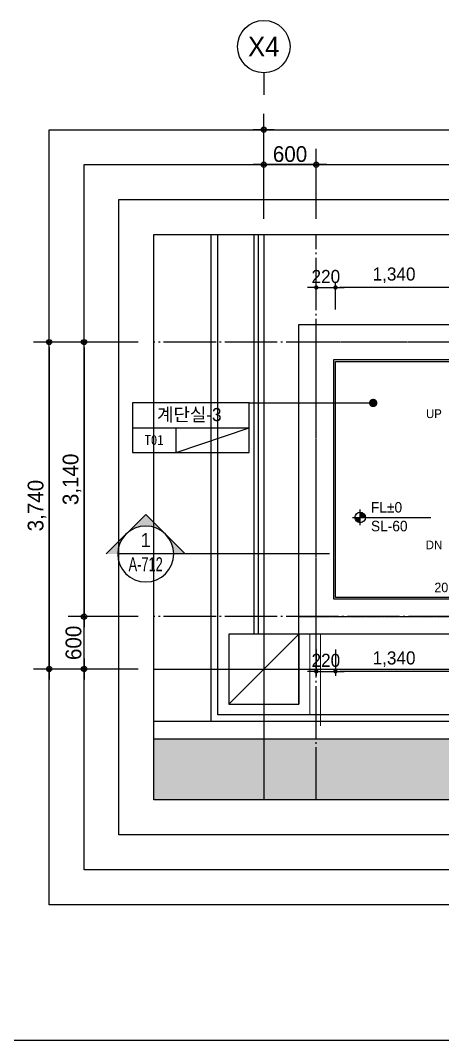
# Model space of a CAD drawing. Header units: millimetres. Extents: x 252711992 to 505989238, y 504776675 to 1009617600.
# Drawn here: x 253235465 to 253240294, y 504818337 to 504830007 of the extents above; entities that cross this region are included whole.
import ezdxf
from ezdxf.enums import TextEntityAlignment as Align
from ezdxf.xclip import XClip

# ---------------------------------------------------------------- set-up
doc = ezdxf.new("R2010")
doc.units = ezdxf.units.MM
doc.header["$XCLIPFRAME"] = 0
doc.linetypes.add('CEN', pattern=[35, 30, -2, 1, -2])
for name, color, linetype in [('$ZCDB_AUDIT_GENERATED_600D18', 7, 'Continuous'), ('0KD DIM', 7, 'Continuous'), ('4A.TEC CEN', 1, 'CEN'), ('4A.TEC CEN 보조1', 14, 'CEN'), ('4A.TEC ELE 4', 9, 'Continuous'), ('4A.TEC TEXT 1', 3, 'Continuous'), ('4A.TEC TEXT 2', 3, 'Continuous'), ('4A.TEC 기둥', 2, 'Continuous'), ('4A.TEC 마감선 2', 5, 'Continuous'), ('4A.TEC 벽체 1', 2, 'Continuous'), ('4A.TEC 벽체 3', 4, 'Continuous'), ('4A.TEC 벽체 4', 7, 'Continuous'), ('4A.TEC 심볼', 7, 'Continuous'), ('LEV', 7, 'Continuous'), ('ROM', 7, 'Continuous'), ('SYM', 1, 'Continuous'), ('TEXT', 7, 'Continuous'), ('㈜SE&C 패턴 1', 8, 'Continuous')]:
    doc.layers.add(name, color=color, linetype=linetype)
doc.layers.add('DEFPOINT', color=135, linetype='Continuous', plot=False)
doc.styles.add('1', font='')
doc.styles.add('GHS', font='malgun.ttf')
doc.styles.add('나눔고딕', font='')
doc.styles.add('돋움', font='')
doc.styles.add('돋음체', font='')
doc.styles.add('울릉도L', font='')
doc.styles.get('1').set_extended_font_data('DotumChe')
doc.styles.get('나눔고딕').set_extended_font_data('Dotum')
doc.styles.get('돋움').set_extended_font_data('Dotum')
doc.styles.get('돋음체').set_extended_font_data('Dotum')
doc.styles.get('울릉도L').set_extended_font_data('Dotum')
doc.dimstyles.new('DIM_600(외부치수)', dxfattribs={"dimscale": 400, "dimtxt": 3.3, "dimasz": 1, "dimexe": 2, "dimexo": 2, "dimgap": 1, "dimtad": 1, "dimdec": 0, "dimdsep": 46, "dimlunit": 6, "dimtxsty": '나눔고딕', "dimblk1": 'DIMDOT', "dimblk2": 'DIMDOT', "dimsah": 1, "dimcen": 2.5, "dimdle": 1.5, "dimclrd": 8, "dimclre": 8, "dimclrt": 3, "dimadec": 0, "dimazin": 0, "dimtfac": 1, "dimtdec": 0, "dimtix": 1, "dimtmove": 2, "dimatfit": 3, "dimldrblk": 'DIMDOT', "dimfxl": 1, "dimtvp": 1, "dimtolj": 1, "dimtzin": 0, "dimarcsym": 0})
doc.dimstyles.new('KD DIM 1', dxfattribs={"dimscale": 50, "dimtxt": 3, "dimasz": 1, "dimexe": 1, "dimexo": 1, "dimgap": 1, "dimtad": 1, "dimdec": 0, "dimzin": 0, "dimdsep": 46, "dimlunit": 6, "dimtxsty": '돋음체', "dimblk": 'DOT', "dimcen": 3, "dimdle": 1, "dimclrd": 256, "dimclre": 256, "dimclrt": 3, "dimazin": 0, "dimtfac": 1, "dimtdec": 0, "dimtix": 1, "dimtmove": 2, "dimatfit": 3, "dimldrblk": 'OBLIQUE', "dimfxl": 1, "dimtvp": 0.8333, "dimtolj": 1, "dimtzin": 0, "dimarcsym": 0})

# ---------------------------------------------------------------- blocks, each defined once
blk = doc.blocks.new('dwgFD3B')
at = {"layer": '4A.TEC CEN', "color": 250, "ltscale": 500}
blk.add_line((49194.51, -169936.83, -3333.33), (358000, -169936.83, -3333.33), dxfattribs=at)
at = {"layer": '4A.TEC CEN', "color": 250, "ltscale": 500, "elevation": -3333.33}
blk.add_lwpolyline([(197807.63, -39163.16), (197807.63, -267000)], dxfattribs=at)
blk = doc.blocks.new('DIMDOT')
at = {"color": 0}
blk.add_line((-2, 0), (2, 0), dxfattribs=at)
for radius in [0.5, 0.25]:
    blk.add_circle((0, 0), radius, dxfattribs=at)
blk = doc.blocks.new('*D363')
at = {"layer": '$ZCDB_AUDIT_GENERATED_600D18', "color": 8, "lineweight": -2, "transparency": 16777216}
for p, q in [((253236813, 504826327), (253235613, 504826327)), ((253235793, 504826267), (253235793, 504822647)), ((253236813, 504822587), (253235613, 504822587))]:
    blk.add_line(p, q, dxfattribs=at)
at = {"layer": 'Defpoints', "color": 0, "transparency": 16777216}
for p in [(253236993, 504826327, 0), (253235793, 504822587), (253236993, 504822587, 0)]:
    blk.add_point(p, dxfattribs=at)
at = {"layer": '$ZCDB_AUDIT_GENERATED_600D18', "color": 8, "lineweight": -2, "transparency": 16777216, "xscale": 60, "yscale": 60, "zscale": 60}
for p, rotation in [((253235793, 504826327), 90), ((253235793, 504822587), 270)]:
    blk.add_blockref('DIMDOT', p, dxfattribs=dict(at, rotation=rotation))
at = {"layer": '$ZCDB_AUDIT_GENERATED_600D18', "color": 3, "transparency": 16777216, "insert": (253235655, 504824457), "char_height": 180, "attachment_point": 5, "rotation": 90, "style": '나눔고딕'}
blk.add_mtext('\\A1;3,740', dxfattribs=at)
blk = doc.blocks.new('*D364')
at = {"layer": '$ZCDB_AUDIT_GENERATED_600D18', "color": 8, "lineweight": -2, "transparency": 16777216}
for p, q in [((253236813, 504823187), (253236013, 504823187)), ((253236193, 504822647), (253236193, 504823127)), ((253236813, 504822587), (253236013, 504822587))]:
    blk.add_line(p, q, dxfattribs=at)
at = {"layer": 'Defpoints', "color": 0, "transparency": 16777216}
for p in [(253236193, 504823187), (253236993, 504823187, 0), (253236993, 504822587, 0)]:
    blk.add_point(p, dxfattribs=at)
at = {"layer": '$ZCDB_AUDIT_GENERATED_600D18', "color": 8, "lineweight": -2, "transparency": 16777216, "xscale": 60, "yscale": 60, "zscale": 60}
for p, rotation in [((253236193, 504823187), 90), ((253236193, 504822587), 270)]:
    blk.add_blockref('DIMDOT', p, dxfattribs=dict(at, rotation=rotation))
at = {"layer": '$ZCDB_AUDIT_GENERATED_600D18', "color": 3, "transparency": 16777216, "insert": (253236073, 504822887), "char_height": 180, "attachment_point": 5, "rotation": 90, "style": '나눔고딕'}
blk.add_mtext('\\A1;600', dxfattribs=at)
blk = doc.blocks.new('*D365')
at = {"layer": '$ZCDB_AUDIT_GENERATED_600D18', "color": 8, "lineweight": -2, "transparency": 16777216}
for p, q in [((253238249, 504827737), (253238249, 504828937)), ((253249249, 504827737), (253249249, 504828937)), ((253238309, 504828757), (253249189, 504828757))]:
    blk.add_line(p, q, dxfattribs=at)
at = {"layer": 'Defpoints', "color": 0, "transparency": 16777216}
for p in [(253249249, 504828757), (253238249, 504827557, 0), (253249249, 504827557)]:
    blk.add_point(p, dxfattribs=at)
at = {"layer": '$ZCDB_AUDIT_GENERATED_600D18', "color": 8, "lineweight": -2, "transparency": 16777216, "xscale": 60, "yscale": 60, "zscale": 60, "rotation": 180}
blk.add_blockref('DIMDOT', (253238249, 504828757), dxfattribs=at)
at = {"layer": '$ZCDB_AUDIT_GENERATED_600D18', "color": 8, "lineweight": -2, "transparency": 16777216, "xscale": 60, "yscale": 60, "zscale": 60}
blk.add_blockref('DIMDOT', (253249249, 504828757), dxfattribs=at)
at = {"layer": '$ZCDB_AUDIT_GENERATED_600D18', "color": 3, "transparency": 16777216, "insert": (253243749, 504828895), "char_height": 180, "attachment_point": 5, "style": '나눔고딕'}
blk.add_mtext('\\A1;11,000', dxfattribs=at)
blk = doc.blocks.new('*D367')
at = {"layer": '$ZCDB_AUDIT_GENERATED_600D18', "color": 8, "lineweight": -2, "transparency": 16777216}
for p, q in [((253238249, 504827737), (253238249, 504828537)), ((253238849, 504827737), (253238849, 504828537)), ((253238789, 504828357), (253238309, 504828357))]:
    blk.add_line(p, q, dxfattribs=at)
at = {"layer": 'Defpoints', "color": 0, "transparency": 16777216}
for p in [(253238249, 504828357), (253238249, 504827557, 39667), (253238849, 504827557, 34667)]:
    blk.add_point(p, dxfattribs=at)
at = {"layer": '$ZCDB_AUDIT_GENERATED_600D18', "color": 8, "lineweight": -2, "transparency": 16777216, "xscale": 60, "yscale": 60, "zscale": 60, "rotation": 180}
blk.add_blockref('DIMDOT', (253238249, 504828357), dxfattribs=at)
at = {"layer": '$ZCDB_AUDIT_GENERATED_600D18', "color": 8, "lineweight": -2, "transparency": 16777216, "xscale": 60, "yscale": 60, "zscale": 60}
blk.add_blockref('DIMDOT', (253238849, 504828357), dxfattribs=at)
at = {"layer": '$ZCDB_AUDIT_GENERATED_600D18', "color": 3, "transparency": 16777216, "insert": (253238549, 504828477), "char_height": 180, "attachment_point": 5, "style": '나눔고딕'}
blk.add_mtext('\\A1;600', dxfattribs=at)
blk = doc.blocks.new('ccs122')
at = {"layer": '4A.TEC 심볼'}
blk.add_line((0, 8), (0, 3), dxfattribs=at)
blk.add_circle((0, 14), 6, dxfattribs=at)
at = {"layer": '4A.TEC TEXT 2', "color": 3, "style": 'GHS'}
blk.add_attdef('NO', text='', height=4.5, dxfattribs=at).set_placement((-0.01, 14.02), align=Align.MIDDLE_CENTER)
blk = doc.blocks.new('*D368')
at = {"layer": '$ZCDB_AUDIT_GENERATED_600D18', "color": 8, "lineweight": -2, "transparency": 16777216}
for p, q in [((253236813, 504826327), (253236013, 504826327)), ((253236193, 504826267), (253236193, 504823247)), ((253236813, 504823187), (253236013, 504823187))]:
    blk.add_line(p, q, dxfattribs=at)
at = {"layer": 'Defpoints', "color": 0, "transparency": 16777216}
for p in [(253236993, 504826327, 0), (253236193, 504823187), (253236993, 504823187, 0)]:
    blk.add_point(p, dxfattribs=at)
at = {"layer": '$ZCDB_AUDIT_GENERATED_600D18', "color": 8, "lineweight": -2, "transparency": 16777216, "xscale": 60, "yscale": 60, "zscale": 60}
for p, rotation in [((253236193, 504826327), 90), ((253236193, 504823187), 270)]:
    blk.add_blockref('DIMDOT', p, dxfattribs=dict(at, rotation=rotation))
at = {"layer": '$ZCDB_AUDIT_GENERATED_600D18', "color": 3, "transparency": 16777216, "insert": (253236055, 504824757), "char_height": 180, "attachment_point": 5, "rotation": 90, "style": '나눔고딕'}
blk.add_mtext('\\A1;3,140', dxfattribs=at)
blk = doc.blocks.new('*D369')
at = {"layer": '$ZCDB_AUDIT_GENERATED_600D18', "color": 8, "lineweight": -2, "transparency": 16777216}
for p, q in [((253238849, 504827737), (253238849, 504828537)), ((253244489, 504827737), (253244489, 504828537)), ((253238909, 504828357), (253244429, 504828357))]:
    blk.add_line(p, q, dxfattribs=at)
at = {"layer": 'Defpoints', "color": 0, "transparency": 16777216}
for p in [(253244489, 504828357), (253238849, 504827557, 34667), (253244489, 504827557, 81667)]:
    blk.add_point(p, dxfattribs=at)
at = {"layer": '$ZCDB_AUDIT_GENERATED_600D18', "color": 8, "lineweight": -2, "transparency": 16777216, "xscale": 60, "yscale": 60, "zscale": 60, "rotation": 180}
blk.add_blockref('DIMDOT', (253238849, 504828357), dxfattribs=at)
at = {"layer": '$ZCDB_AUDIT_GENERATED_600D18', "color": 8, "lineweight": -2, "transparency": 16777216, "xscale": 60, "yscale": 60, "zscale": 60}
blk.add_blockref('DIMDOT', (253244489, 504828357), dxfattribs=at)
at = {"layer": '$ZCDB_AUDIT_GENERATED_600D18', "color": 3, "transparency": 16777216, "insert": (253241669, 504828495), "char_height": 180, "attachment_point": 5, "style": '나눔고딕'}
blk.add_mtext('\\A1;5,640', dxfattribs=at)
blk = doc.blocks.new('c1')
at = {"layer": '4A.TEC 기둥'}
blk.add_lwpolyline([(1156776, -1012079), (1157576, -1012079), (1157576, -1011279), (1156776, -1011279)], close=True, dxfattribs=at)
at = {"layer": 'DEFPOINT'}
blk.add_line((1156776, -1012079), (1157576, -1011279), dxfattribs=at)
blk = doc.blocks.new('A$C8f3d9ad0')
at = {"layer": '㈜SE&C 패턴 1'}
h = blk.add_hatch(dxfattribs=at)
h.set_pattern_fill('ANSI31', color=253, scale=50, angle=270, style=0)
h.set_pattern_definition([(270, (-8191918.33, 2394613.07), (274.963066, 1e-11), [158.75, -317.5]), (30, (-8191918.33, 2394613.07), (-137.481533, 238.125), [158.75, -317.5]), (330, (-8191918.33, 2394454.32), (137.481533, 238.125), [158.75, -317.5])])
h.paths.add_polyline_path([(21800, 1200), (66777, 1200), (66777, 5788), (67402, 5955), (66152, 6290), (66777, 6457), (66777, 10800), (21800, 10800, -0.414214), (9600, 23000), (0, 23000, 0.414214), (21800, 1200)])
at = {"elevation": 0, "flags": 128}
for points in [[(66777, 10800), (21300, 10800, -0.422787), (9600, 23000)], [(66777, 11000), (21300, 11000, -0.422931), (9800, 23000)]]:
    blk.add_lwpolyline(points, format="xyb", dxfattribs=at)
at = {"layer": '4A.TEC 벽체 3'}
for p, q in [((27790, 12000, 0), (27790, 19750, 0)), ((27840, 12000, 0), (27840, 19750, 0))]:
    blk.add_line(p, q, dxfattribs=at)
at = {"layer": '4A.TEC 벽체 3', "elevation": 0}
for points in [[(27300, 78200), (82300, 78200), (82300, 89200), (112000, 89200), (112000, 0), (71300, 0), (71300, 11000), (27300, 11000)], [(27375, 78125), (82375, 78125), (82375, 89125), (111925, 89125), (111925, 75), (71375, 75), (71375, 11075), (27375, 11075)]]:
    blk.add_lwpolyline(points, close=True, dxfattribs=at)
at = {"layer": '4A.TEC 기둥'}
blk.add_blockref('c1', (-1129276, 1023279, 0), dxfattribs=at)
blk = doc.blocks.new('A$C6C9969DE')
at = {"layer": 'ROM', "color": 0, "linetype": 'Continuous'}
for p, q in [((0, 510), (2400, 510)), ((900, 0), (900, 510))]:
    blk.add_line(p, q, dxfattribs=at)
blk.add_lwpolyline([(0, 0), (2400, 0), (2400, 1020), (0, 1020)], close=True, dxfattribs=at)
blk = doc.blocks.new('단면기호1')
at = {"layer": 'SYM'}
h = blk.add_hatch(color=256, dxfattribs=at)
h.paths.add_polyline_path([(4.24, 4.24, -0.198912), (6, 0), (8.49, 0)])
h.paths.add_polyline_path([(0, 8.49), (-4.24, 4.24, -0.414214), (4.24, 4.24)])
h.paths.add_polyline_path([(-4.24, 4.24), (-8.49, 0), (-6, 0, -0.198912)])
for p in [(-8.49, 0), (8.49, 0)]:
    blk.add_line(p, (0, 8.49), dxfattribs=at)
blk.add_circle((0, 0), 6, dxfattribs=at)
blk = doc.blocks.new('A$C3A5201BD')
at = {"layer": 'LEV'}
h = blk.add_hatch(color=256, dxfattribs=at)
h.paths.add_polyline_path([(200, 200), (335, 200, 0.414214), (200, 335)])
h.paths.add_polyline_path([(200, 65), (200, 200), (65, 200, 0.414214)])
at = {"layer": 'LEV', "color": 7}
for p, q in [((200, 0), (200, 400)), ((0, 200), (2007, 200)), ((0, 200), (400, 200))]:
    blk.add_line(p, q, dxfattribs=at)
blk.add_circle((200, 200), 135, dxfattribs=at)
blk = doc.blocks.new('_Dot')
at = {"color": 0, "linetype": 'ByBlock', "lineweight": -2}
blk.add_line((-0.5, 0), (-1, 0), dxfattribs=at)
at = {"color": 0, "linetype": 'ByBlock', "const_width": 0.5}
blk.add_lwpolyline([(-0.25, 0, 1), (0.25, 0, 1)], format="xyb", close=True, dxfattribs=at)
blk = doc.blocks.new('*D964')
at = {"layer": '0KD DIM', "lineweight": -2, "transparency": 16777216}
for p, q in [((253239069, 504826702), (253239069, 504827002)), ((253240409, 504826702), (253240409, 504827002)), ((253240359, 504826952), (253239119, 504826952))]:
    blk.add_line(p, q, dxfattribs=at)
at = {"layer": 'Defpoints', "color": 0, "transparency": 16777216}
for p in [(253239069, 504826952), (253239069, 504826652), (253240409, 504826652)]:
    blk.add_point(p, dxfattribs=at)
at = {"layer": '0KD DIM', "lineweight": -2, "transparency": 16777216, "xscale": 50, "yscale": 50, "zscale": 50, "rotation": 180}
blk.add_blockref('_Dot', (253239069, 504826952), dxfattribs=at)
at = {"layer": '0KD DIM', "lineweight": -2, "transparency": 16777216, "xscale": 50, "yscale": 50, "zscale": 50}
blk.add_blockref('_Dot', (253240409, 504826952), dxfattribs=at)
at = {"layer": '0KD DIM', "color": 3, "transparency": 16777216, "insert": (253239739, 504827092), "char_height": 150, "attachment_point": 5, "style": '돋음체'}
blk.add_mtext('\\A1;1,340', dxfattribs=at)
blk = doc.blocks.new('_OBLIQUE')
at = {"color": 0, "linetype": 'ByBlock'}
blk.add_line((-0.5, -0.5), (0.5, 0.5), dxfattribs=at)
blk = doc.blocks.new('*D966')
at = {"layer": '0KD DIM', "lineweight": -2, "transparency": 16777216}
for p, q in [((253238849, 504826702), (253238849, 504827002)), ((253239069, 504826702), (253239069, 504827002)), ((253238799, 504826952), (253238749, 504826952)), ((253238849, 504826952), (253239069, 504826952)), ((253239119, 504826952), (253239169, 504826952))]:
    blk.add_line(p, q, dxfattribs=at)
at = {"layer": 'Defpoints', "color": 0, "transparency": 16777216}
for p in [(253239069, 504826952), (253238849, 504826652), (253239069, 504826652)]:
    blk.add_point(p, dxfattribs=at)
at = {"layer": '0KD DIM', "lineweight": -2, "transparency": 16777216, "xscale": 50, "yscale": 50, "zscale": 50}
blk.add_blockref('_Dot', (253238849, 504826952), dxfattribs=at)
at = {"layer": '0KD DIM', "lineweight": -2, "transparency": 16777216, "xscale": 50, "yscale": 50, "zscale": 50, "rotation": 180}
blk.add_blockref('_Dot', (253239069, 504826952), dxfattribs=at)
at = {"layer": '0KD DIM', "color": 3, "transparency": 16777216, "insert": (253238959, 504827077), "char_height": 150, "attachment_point": 5, "style": '돋음체'}
blk.add_mtext('\\A1;220', dxfattribs=at)
blk = doc.blocks.new('*D969')
at = {"layer": '0KD DIM', "lineweight": -2, "transparency": 16777216}
for p, q in [((253239069, 504822811), (253239069, 504822511)), ((253240409, 504822811), (253240409, 504822511)), ((253240359, 504822561), (253239119, 504822561))]:
    blk.add_line(p, q, dxfattribs=at)
at = {"layer": 'Defpoints', "color": 0, "transparency": 16777216}
for p in [(253239069, 504822861), (253240409, 504822861), (253239069, 504822561)]:
    blk.add_point(p, dxfattribs=at)
at = {"layer": '0KD DIM', "lineweight": -2, "transparency": 16777216, "xscale": 50, "yscale": 50, "zscale": 50, "rotation": 180}
blk.add_blockref('_Dot', (253239069, 504822561), dxfattribs=at)
at = {"layer": '0KD DIM', "lineweight": -2, "transparency": 16777216, "xscale": 50, "yscale": 50, "zscale": 50}
blk.add_blockref('_Dot', (253240409, 504822561), dxfattribs=at)
at = {"layer": '0KD DIM', "color": 3, "transparency": 16777216, "insert": (253239739, 504822701), "char_height": 150, "attachment_point": 5, "style": '돋음체'}
blk.add_mtext('\\A1;1,340', dxfattribs=at)
blk = doc.blocks.new('*D971')
at = {"layer": '0KD DIM', "lineweight": -2, "transparency": 16777216}
for p, q in [((253238849, 504822811), (253238849, 504822511)), ((253239069, 504822811), (253239069, 504822511)), ((253238799, 504822561), (253238749, 504822561)), ((253238849, 504822561), (253239069, 504822561)), ((253239119, 504822561), (253239169, 504822561))]:
    blk.add_line(p, q, dxfattribs=at)
at = {"layer": 'Defpoints', "color": 0, "transparency": 16777216}
for p in [(253238849, 504822861), (253239069, 504822861), (253239069, 504822561)]:
    blk.add_point(p, dxfattribs=at)
at = {"layer": '0KD DIM', "lineweight": -2, "transparency": 16777216, "xscale": 50, "yscale": 50, "zscale": 50}
blk.add_blockref('_Dot', (253238849, 504822561), dxfattribs=at)
at = {"layer": '0KD DIM', "lineweight": -2, "transparency": 16777216, "xscale": 50, "yscale": 50, "zscale": 50, "rotation": 180}
blk.add_blockref('_Dot', (253239069, 504822561), dxfattribs=at)
at = {"layer": '0KD DIM', "color": 3, "transparency": 16777216, "insert": (253238959, 504822686), "char_height": 150, "attachment_point": 5, "style": '돋음체'}
blk.add_mtext('\\A1;220', dxfattribs=at)

msp = doc.modelspace()

# ---------------------------------------------------------------- linework, layer by layer
msp.add_line((253237246.55, 504825064.35), (253238079.88, 504825347.69))
at = {"layer": '4A.TEC CEN', "ltscale": 20}
for p, q in [((253238848.77, 504821092.16, 1666.67), (253238848.77, 504827557.16, 1666.67)), ((253250303.05, 504826327.14, 1666.67), (253236992.67, 504826327.14, 1666.67)), ((253250303.05, 504823187.14, 1666.67), (253236992.67, 504823187.14, 1666.67))]:
    msp.add_line(p, q, dxfattribs=at)
at = {"layer": '4A.TEC CEN 보조1'}
for p, q in [((253238848.78, 504822987.14, -3332.88), (253238848.78, 504826527.14, -3332.88)), ((253244688.78, 504826327.14, -3332.88), (253238648.78, 504826327.14, -3332.88)), ((253238648.78, 504823187.14, -3332.88), (253244688.78, 504823187.14, -3332.88))]:
    msp.add_line(p, q, dxfattribs=at)
at = {"layer": '4A.TEC 마감선 2'}
for p, q in [((253239068.78, 504826107.14, -3332.88), (253244268.78, 504826107.14, -3332.88)), ((253239068.78, 504823407.14, -3332.88), (253239068.78, 504826107.14, -3332.88)), ((253244268.78, 504823407.14, -3332.88), (253239068.78, 504823407.14, -3332.88))]:
    msp.add_line(p, q, dxfattribs=at)
at = {"layer": '4A.TEC 벽체 1'}
for p, q in [((253238648.78, 504826527.14, -3332.88), (253244688.78, 504826527.14, -3332.88)), ((253238648.78, 504822987.14, -3332.88), (253238648.78, 504826527.14, -3332.88)), ((253239048.78, 504826127.14, -3332.88), (253244288.78, 504826127.14, -3332.88)), ((253239048.78, 504823387.14, -3332.88), (253239048.78, 504826127.14, -3332.88)), ((253244288.78, 504823387.14, -3332.88), (253239048.78, 504823387.14, -3332.88)), ((253244688.78, 504822987.14, -3332.88), (253238648.78, 504822987.14, -3332.88))]:
    msp.add_line(p, q, dxfattribs=at)
at = {"layer": '4A.TEC 벽체 3'}
msp.add_line((253238648.78, 504822987.14, -3332.88), (253238648.78, 504822187.14, -3332.88), dxfattribs=at)
at = {"layer": '4A.TEC 벽체 4', "color": 251, "lineweight": 0, "ltscale": 15}
for p, q in [((253238773.78, 504822987.14, -3332.88), (253238773.78, 504822062.14, -3332.88)), ((253238898.78, 504822987.14, -3332.88), (253238898.78, 504821937.14, -3332.88))]:
    msp.add_line(p, q, dxfattribs=at)
at = {"layer": 'DEFPOINT'}
msp.add_line((253252191.54, 504818337.29, 3333.33), (253215991.54, 504818337.29, 3333.33), dxfattribs=at)
at = {"layer": 'DEFPOINT', "elevation": 3333.33}
for points in [[(253235792.67, 504828757.16), (253251503.05, 504828757.16), (253251503.05, 504819892.16), (253235792.67, 504819892.16)], [(253236192.67, 504828357.16), (253251103.05, 504828357.16), (253251103.05, 504820292.16), (253236192.67, 504820292.16)], [(253236592.67, 504827957.16), (253250703.05, 504827957.16), (253250703.05, 504820692.16), (253236592.67, 504820692.16)], [(253236992.67, 504827557.16), (253250303.05, 504827557.16), (253250303.05, 504821092.16), (253236992.67, 504821092.16)]]:
    msp.add_lwpolyline(points, close=True, dxfattribs=at)
at = {"layer": 'SYM'}
msp.add_line((253239000.7, 504823903.45, 1666.67), (253237218.27, 504823903.45, 1666.67), dxfattribs=at)
at = {"layer": 'SYM', "elevation": 1666.67}
msp.add_lwpolyline([(253237218.27, 504823903.45), (253236577.82, 504823903.45)], dxfattribs=at)
at = {"layer": 'TEXT'}
msp.add_line((253238079.88, 504825631.02), (253239500.37, 504825631.02), dxfattribs=at)
at = {"layer": 'TEXT', "const_width": 47.82}
msp.add_lwpolyline([(253239500.37, 504825654.93, 1), (253239500.37, 504825607.11, 1)], format="xyb", close=True, dxfattribs=at)

# ---------------------------------------------------------------- block references
ref = msp.add_blockref('dwgFD3B', (253040441.15, 504992523.98, 0.45))
XClip(ref).set_block_clipping_path([(196551.5201089978, -171431.8169596791), (209861.9006240964, -164966.8169608712)])
at = {"layer": '4A.TEC ELE 4'}
ref = msp.add_blockref('A$C8f3d9ad0', (253210348.77, 504810987.14, -3332.43), dxfattribs=at)
XClip(ref).set_block_clipping_path([(26643.8961713016, 10105.0191228986), (39954.2766864002, 16570.0191217065)])
at = {"layer": '4A.TEC 기둥'}
msp.add_blockref('c1', (252081073.11, 505834266.48, -3332.88), dxfattribs=at)
at = {"layer": '4A.TEC 심볼'}
ref = msp.add_blockref('ccs122', (253238248.78, 504829007.16, -7764.32), dxfattribs=dict(at, xscale=49.99999977496833, yscale=49.99999977496833, zscale=49.99999977496833))
ref.add_attrib('NO', 'X4', dxfattribs={"layer": '0', "color": 3, "height": 225, "style": '울릉도L'}).set_placement((253238248.47, 504829708.06, -7764.32), align=Align.MIDDLE_CENTER)
at = {"layer": 'LEV', "xscale": 0.4469841265468151, "yscale": 0.4469841265468151, "zscale": 0.4469841265468151}
msp.add_blockref('A$C3A5201BD', (253239262.86, 504824231.97), dxfattribs=at)
at = {"layer": 'SYM', "xscale": -53.37150118498497, "yscale": 53.37150118498497, "zscale": 53.37150118498497, "rotation": 359.9999999999999}
msp.add_blockref('단면기호1', (253236898.04, 504823903.45, 1666.67), dxfattribs=at)
at = {"layer": 'TEXT', "xscale": 0.5555555568112274, "yscale": 0.5555555568112274, "zscale": 0.5555555568112274}
msp.add_blockref('A$C6C9969DE', (253236746.55, 504825064.35), dxfattribs=at)

# ---------------------------------------------------------------- texts
at = {"layer": '4A.TEC TEXT 1', "style": '돋음체'}
for s, p in [('UP', (253240104.02, 504825508.1, 8332.43)), ('DN', (253240101.57, 504824007.57))]:
    msp.add_text(s, height=100, dxfattribs=at).set_placement(p, align=Align.MIDDLE_LEFT)
at = {"layer": 'LEV', "style": '돋움'}
for s, p in [('FL%%P0', (253239474.98, 504824377.28)), ('SL-60', (253239474.98, 504824163.07))]:
    msp.add_text(s, height=120, dxfattribs=at).set_placement(p)
at = {"layer": 'TEXT'}
for s, height, style, p in [('계단실-3', 150, '돋움', (253237396.45, 504825498.52)), ('T01', 112.5, '1', (253236993.69, 504825208.05))]:
    msp.add_text(s, height=height, dxfattribs=dict(at, style=style)).set_placement(p, align=Align.MIDDLE_CENTER)
at = {"layer": 'TEXT', "style": '돋움'}
msp.add_text('1', height=160.11, dxfattribs=at).set_placement((253236898.04, 504823982.23, 1666.67), align=Align.CENTER)
at = {"layer": 'TEXT', "style": '돋움', "width": 0.7}
msp.add_text('A-712', height=160.115, dxfattribs=at).set_placement((253236898.04, 504823706.54, 1666.67), align=Align.CENTER)
at = {"layer": 'TEXT', "style": '나눔고딕'}
msp.add_text('20', height=108.675, dxfattribs=at).set_placement((253240358.62, 504823433.75, 1666.67), align=Align.BOTTOM_RIGHT)

# ---------------------------------------------------------------- dimensions: what is measured, and where the dimension line sits
at = {"layer": '$ZCDB_AUDIT_GENERATED_600D18'}
dim = msp.add_linear_dim(base=(253249248.78, 504828757.16, -7764.32), p1=(253238248.78, 504827557.16, -7764.32), p2=(253249248.78, 504827557.16, -7764.32), dimstyle='DIM_600(외부치수)', override={"dimscale": 300, "dimtxt": 0.6, "dimasz": 0.2, "dimexe": 0.6, "dimexo": 0.6, "dimgap": 0.1, "dimdec": 1, "dimblk1": 'DIMDOT', "dimblk2": 'DIMDOT', "dimdle": 0.5}, dxfattribs=at)
dim.commit()
dim.dimension.update_dxf_attribs({"geometry": '*D365', "text_midpoint": (253243748.78, 504828894.62, -7764.32)})
for base, p1, p2, angle, picture, middle in [((253244488.77, 504828357.16, -7764.32), (253238848.77, 504827557.16, 26902.34), (253244488.77, 504827557.16, 73902.34), 0, '*D369', (253241668.77, 504828494.62, -7764.32)), ((253238248.78, 504828357.16, -7764.32), (253238848.77, 504827557.16, 26902.34), (253238248.78, 504827557.16, 31902.33), 180, '*D367', (253238548.77, 504828477.28, -7764.32)), ((253235792.67, 504822587.14, -4999.55), (253236992.67, 504826327.14, -4999.55), (253236992.67, 504822587.14, -4999.55), 270, '*D363', (253235655.21, 504824457.14, -4999.55)), ((253236192.67, 504823187.14, -4999.55), (253236992.67, 504826327.14, -4999.55), (253236992.67, 504823187.14, -4999.55), 270, '*D368', (253236055.21, 504824757.14, -4999.55)), ((253236192.67, 504823187.14, -4999.55), (253236992.67, 504822587.14, -4999.55), (253236992.67, 504823187.14, -4999.55), 90, '*D364', (253236072.55, 504822887.14, -4999.55))]:
    dim = msp.add_linear_dim(base=base, p1=p1, p2=p2, angle=angle, dimstyle='DIM_600(외부치수)', override={"dimscale": 300, "dimtxt": 0.6, "dimasz": 0.2, "dimexe": 0.6, "dimexo": 0.6, "dimgap": 0.1, "dimdec": 1, "dimblk1": 'DIMDOT', "dimblk2": 'DIMDOT', "dimdle": 0.5}, dxfattribs=at)
    dim.commit()
    dim.dimension.update_dxf_attribs({"geometry": picture, "text_midpoint": middle})
at = {"layer": '0KD DIM'}
for base, p1, p2, picture, middle in [((253239068.78, 504826952.14, -3332.88), (253238848.77, 504826652.14, -3332.88), (253239068.78, 504826652.14, -3332.88), '*D966', (253238958.77, 504827077.24, -3332.88)), ((253239068.78, 504822561.14, -3332.88), (253238848.77, 504822861.14, -3332.88), (253239068.78, 504822861.14, -3332.88), '*D971', (253238958.77, 504822686.24, -3332.88))]:
    dim = msp.add_linear_dim(base=base, p1=p1, p2=p2, dimstyle='KD DIM 1', dxfattribs=at)
    dim.commit()
    dim.dimension.update_dxf_attribs({"geometry": picture, "text_midpoint": middle})
for base, p1, p2, picture, middle in [((253239068.78, 504826952.14, -3332.88), (253240408.78, 504826652.14, -3332.88), (253239068.78, 504826652.14, -3332.88), '*D964', (253239738.78, 504827091.7, -3332.88)), ((253239068.78, 504822561.14, -3332.88), (253240408.78, 504822861.14, -3332.88), (253239068.78, 504822861.14, -3332.88), '*D969', (253239738.78, 504822700.7, -3332.88))]:
    dim = msp.add_linear_dim(base=base, p1=p1, p2=p2, angle=180, dimstyle='KD DIM 1', dxfattribs=at)
    dim.commit()
    dim.dimension.update_dxf_attribs({"geometry": picture, "text_midpoint": middle})

doc.saveas('drawing.dxf')
